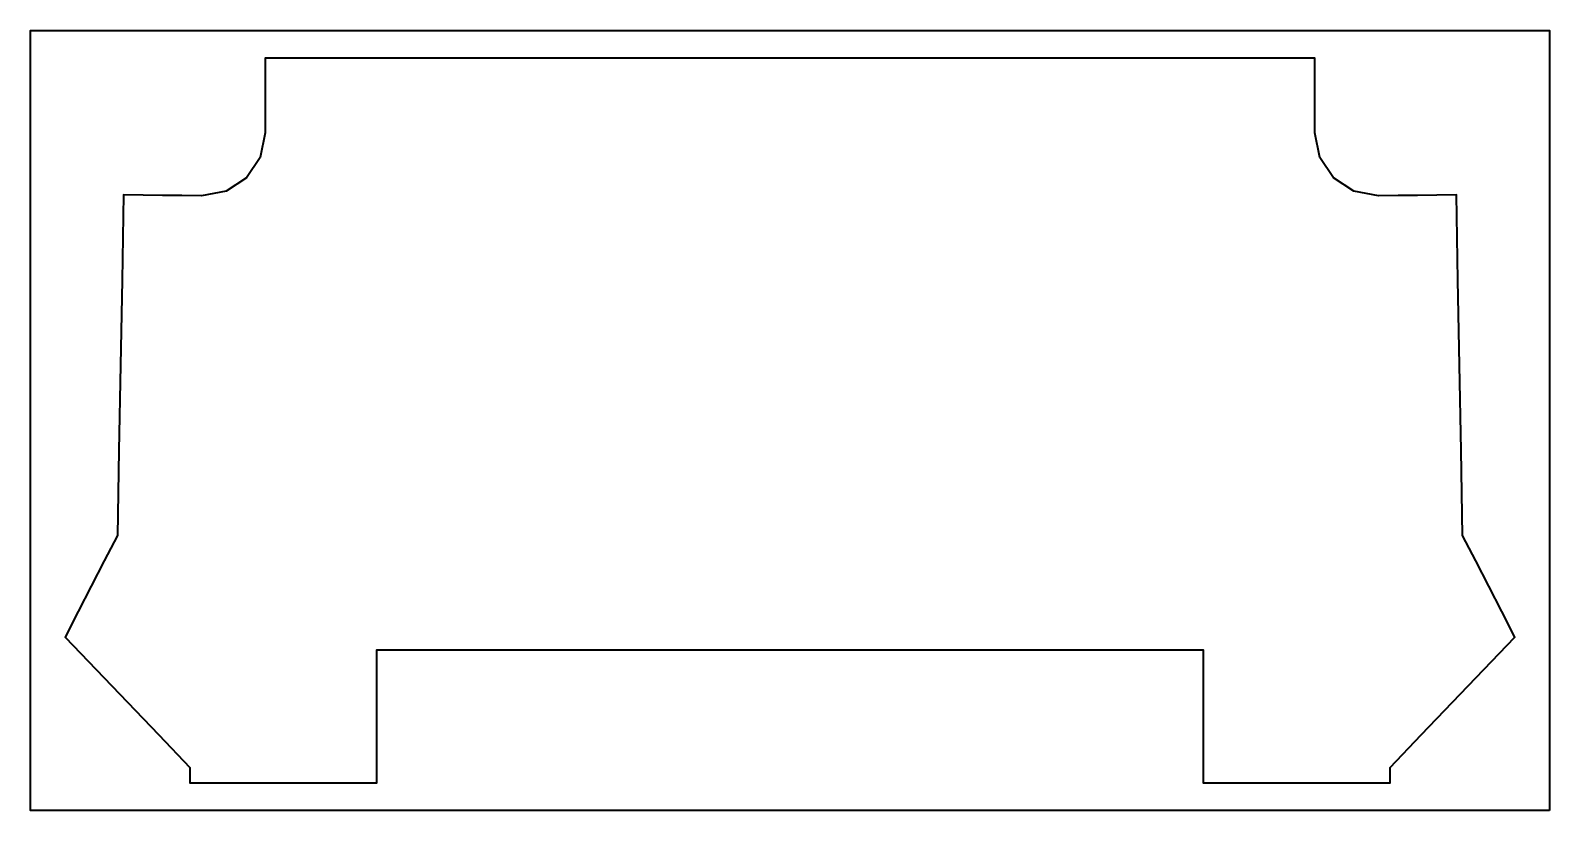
# Model space of a CAD drawing. Header units: millimetres. Extents: x -169 to 379, y 8 to 289.
import ezdxf

# ---------------------------------------------------------------- set-up
doc = ezdxf.new("R2010")
doc.units = ezdxf.units.MM
doc.header["$MEASUREMENT"] = 0
doc.layers.get('0').update_dxf_attribs({"lineweight": 0})
doc.layers.add('Safety', color=7, linetype='Continuous', lineweight=0)

msp = doc.modelspace()

# ---------------------------------------------------------------- linework, layer by layer
at = {"color": 250, "lineweight": 35, "true_color": 0x1d1d1b}
msp.add_lwpolyline([(347.83, 107.17), (347.27, 137.91), (346.71, 168.65), (346.15, 199.38), (345.59, 230.12), (338.57, 230.03), (331.55, 229.94), (324.53, 229.84), (317.51, 229.75), (308.56, 231.45), (301.24, 236.31), (296.3, 243.57), (294.48, 252.49), (294.48, 259.24), (294.48, 265.98), (294.48, 272.72), (294.48, 279.47), (199.81, 279.47), (105.13, 279.47), (10.45, 279.47), (-84.23, 279.47), (-84.23, 272.72), (-84.23, 265.98), (-84.23, 259.24), (-84.23, 252.49), (-86.04, 243.57), (-90.99, 236.31), (-98.31, 231.45), (-107.25, 229.75), (-114.27, 229.84), (-121.29, 229.94), (-128.31, 230.03), (-135.34, 230.12), (-135.89, 199.38), (-136.45, 168.65), (-137.01, 137.91), (-137.57, 107.17), (-142.29, 98.02), (-147.01, 88.87), (-151.74, 79.72), (-156.46, 70.57), (-145.19, 58.79), (-133.93, 47.02), (-122.66, 35.24), (-111.4, 23.46), (-111.4, 22.07), (-111.4, 20.69), (-111.4, 19.31), (-111.4, 17.92), (-109.27, 17.92), (-107.15, 17.92), (-105.02, 17.92), (-102.9, 17.92), (-88.15, 17.92), (-73.4, 17.92), (-58.65, 17.92), (-43.9, 17.92), (-43.9, 19.94), (-43.9, 21.96), (-43.9, 23.98), (-43.9, 26), (-43.9, 35.98), (-43.9, 45.96), (-43.9, 55.94), (-43.9, 65.92), (-33.92, 65.92), (-23.93, 65.92), (-13.95, 65.92), (-3.97, 65.92), (50.58, 65.92), (105.13, 65.92), (159.68, 65.92), (214.23, 65.92), (224.21, 65.92), (234.19, 65.92), (244.17, 65.92), (254.16, 65.92), (254.16, 55.94), (254.16, 45.96), (254.16, 35.98), (254.16, 26), (254.16, 23.98), (254.16, 21.96), (254.16, 19.94), (254.16, 17.92), (268.91, 17.92), (283.66, 17.92), (298.41, 17.92), (313.16, 17.92), (315.28, 17.92), (317.4, 17.92), (319.53, 17.92), (321.65, 17.92), (321.65, 19.31), (321.65, 20.69), (321.65, 22.07), (321.65, 23.46), (332.92, 35.24), (344.18, 47.02), (355.45, 58.79), (366.71, 70.57), (361.99, 79.72), (357.27, 88.87), (352.55, 98.02)], close=True, dxfattribs=at)
at = {"layer": 'Safety', "color": 250, "lineweight": 35, "true_color": 0x1d1d1b}
msp.add_lwpolyline([(379.22, 7.92), (-168.96, 7.92), (-168.96, 289.47), (379.22, 289.47)], close=True, dxfattribs=at)

doc.saveas('drawing.dxf')
